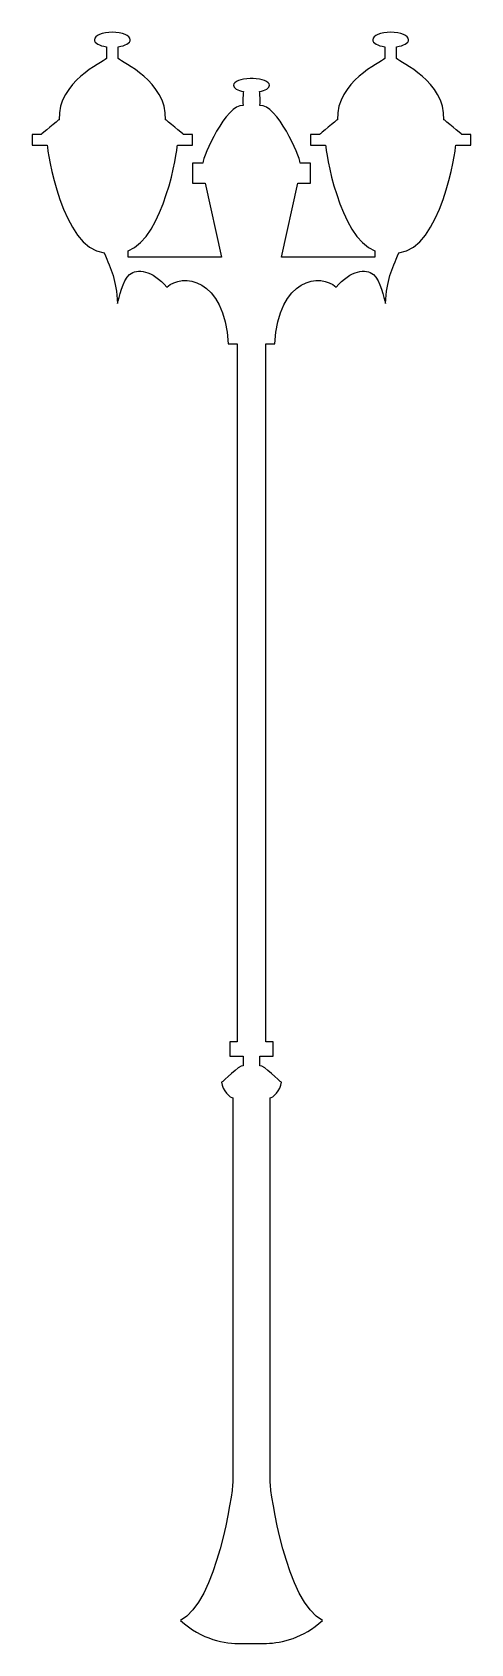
# Model space of a CAD drawing. Header units: centimetres. Extents: x -2.8 to 2.8, y -10.3 to 10.3.
import ezdxf

# ---------------------------------------------------------------- set-up
doc = ezdxf.new("R2010")
doc.units = ezdxf.units.CM
doc.header["$MEASUREMENT"] = 0
doc.layers.add('Camada 1', color=7, linetype='Continuous')

msp = doc.modelspace()

# ---------------------------------------------------------------- linework, layer by layer
at = {"layer": 'Camada 1'}
msp.add_open_spline([(-0.13056, -10.3278), (-0.33895, -10.33166), (-0.63851, -10.28203), (-0.91018, -10.03197), (-0.91018, -10.03197), (-0.45023, -9.81155), (-0.23957, -8.39367), (-0.23957, -8.2595), (-0.23957, -8.2595), (-0.23957, -8.2595), (-0.23957, -3.33478), (-0.23957, -3.33478), (-0.23957, -3.33478), (-0.26828, -3.33478), (-0.37363, -3.239), (-0.38321, -3.13359), (-0.38321, -3.13359), (-0.35445, -3.12401), (-0.16284, -2.91325), (-0.10537, -2.92282), (-0.10537, -2.92282), (-0.10537, -2.92282), (-0.10537, -2.79823), (-0.10537, -2.79823), (-0.10537, -2.79823), (-0.10537, -2.79823), (-0.27788, -2.79823), (-0.27788, -2.79823), (-0.27788, -2.79823), (-0.27788, -2.79823), (-0.27788, -2.61617), (-0.27788, -2.61617), (-0.27788, -2.61617), (-0.27788, -2.61617), (-0.18199, -2.61617), (-0.18199, -2.61617), (-0.18199, -2.61617), (-0.18199, -2.61617), (-0.18199, 6.33257), (-0.18199, 6.33257), (-0.18199, 6.33257), (-0.18199, 6.33257), (-0.29706, 6.33256), (-0.29706, 6.33256), (-0.29706, 6.33256), (-0.34492, 7.18534), (-0.89105, 7.24281), (-1.08266, 7.06075), (-1.08266, 7.06075), (-1.2743, 7.28109), (-1.46591, 7.30025), (-1.56177, 7.2236), (-1.56177, 7.2236), (-1.6539, 7.14378), (-1.69345, 6.92539), (-1.71507, 6.8499), (-1.71507, 6.8499), (-1.73423, 7.16613), (-1.79169, 7.27151), (-1.88745, 7.50144), (-1.88745, 7.50144), (-2.4241, 7.54936), (-2.61563, 8.81414), (-2.61563, 8.88122), (-2.61563, 8.88122), (-2.61563, 8.88122), (-2.80735, 8.88122), (-2.80735, 8.88122), (-2.80735, 8.88122), (-2.80735, 8.88122), (-2.80735, 9.01534), (-2.80735, 9.01534), (-2.80735, 9.01534), (-2.80735, 9.01534), (-2.69233, 9.01533), (-2.69233, 9.01533), (-2.69233, 9.01533), (-2.69233, 9.01533), (-2.47198, 9.20694), (-2.46241, 9.20694), (-2.46241, 9.20694), (-2.48157, 9.6956), (-1.91036, 9.93878), (-1.85651, 9.99265), (-1.85651, 9.99265), (-1.85651, 9.99265), (-1.85652, 10.14148), (-1.85652, 10.14148), (-1.85652, 10.14148), (-1.94701, 10.15437), (-2.01215, 10.19006), (-2.01215, 10.23218), (-2.01215, 10.23218), (-2.01214, 10.28512), (-1.90909, 10.32801), (-1.78211, 10.32801), (-1.78211, 10.32801), (-1.65513, 10.32801), (-1.55208, 10.28512), (-1.55208, 10.23215), (-1.55208, 10.23215), (-1.55208, 10.19005), (-1.61719, 10.15434), (-1.70768, 10.14145), (-1.70768, 10.14145), (-1.70768, 10.14145), (-1.70768, 9.99262), (-1.70768, 9.99262), (-1.70768, 9.99262), (-1.65386, 9.93875), (-1.08263, 9.69557), (-1.10178, 9.20691), (-1.10178, 9.20691), (-1.0922, 9.20691), (-0.87186, 9.0153), (-0.87186, 9.0153), (-0.87186, 9.0153), (-0.87186, 9.0153), (-0.75685, 9.01531), (-0.75685, 9.01531), (-0.75685, 9.01531), (-0.75685, 9.01531), (-0.75685, 8.88119), (-0.75685, 8.88119), (-0.75685, 8.88119), (-0.75685, 8.88119), (-0.9486, 8.88119), (-0.9486, 8.88119), (-0.9486, 8.88119), (-0.9486, 8.81832), (-1.11693, 7.70266), (-1.58016, 7.52404), (-1.58016, 7.52404), (-1.58016, 7.52404), (-1.58016, 7.44392), (-1.58016, 7.44392), (-1.58016, 7.44392), (-1.58016, 7.44392), (-0.38321, 7.44392), (-0.38321, 7.44392), (-0.38321, 7.44392), (-0.38321, 7.44392), (-0.59408, 8.39253), (-0.59408, 8.39253), (-0.59408, 8.39253), (-0.59408, 8.39253), (-0.75688, 8.39253), (-0.75688, 8.39253), (-0.75688, 8.39253), (-0.75688, 8.39253), (-0.75688, 8.65121), (-0.75688, 8.65121), (-0.75688, 8.65121), (-0.75688, 8.65121), (-0.62282, 8.65121), (-0.62282, 8.65121), (-0.62282, 8.65121), (-0.62282, 8.73744), (-0.32577, 9.40813), (-0.1054, 9.38897), (-0.1054, 9.38897), (-0.11498, 9.39855), (-0.1054, 9.55187), (-0.1054, 9.55187), (-0.1054, 9.55187), (-0.1054, 9.55187), (-0.10246, 9.56843), (-0.10246, 9.56843), (-0.10246, 9.56843), (-0.17734, 9.58166), (-0.23002, 9.61214), (-0.23002, 9.64767), (-0.23002, 9.64767), (-0.23002, 9.6953), (-0.13559, 9.7339), (-0.01915, 9.7339), (-0.01915, 9.7339), (-0.01915, 9.7339), (0.01917, 9.73392), (0.01917, 9.73392), (0.01917, 9.73392), (0.13559, 9.73392), (0.22994, 9.69532), (0.22994, 9.64769), (0.22994, 9.64769), (0.22994, 9.61216), (0.17739, 9.58165), (0.10241, 9.56845), (0.10241, 9.56845), (0.10241, 9.56845), (0.10548, 9.55189), (0.10548, 9.55189), (0.10548, 9.55189), (0.10548, 9.55189), (0.11503, 9.39856), (0.10548, 9.38899), (0.10548, 9.38899), (0.3258, 9.40815), (0.62279, 8.73745), (0.62279, 8.65123), (0.62279, 8.65123), (0.62279, 8.65123), (0.75693, 8.65121), (0.75693, 8.65121), (0.75693, 8.65121), (0.75693, 8.65121), (0.75693, 8.39253), (0.75693, 8.39253), (0.75693, 8.39253), (0.75693, 8.39253), (0.59406, 8.39253), (0.59406, 8.39253), (0.59406, 8.39253), (0.59406, 8.39253), (0.38327, 7.44392), (0.38327, 7.44392), (0.38327, 7.44392), (0.38327, 7.44392), (1.58021, 7.44392), (1.58021, 7.44392), (1.58021, 7.44392), (1.58021, 7.44392), (1.58021, 7.52404), (1.58021, 7.52404), (1.58021, 7.52404), (1.117, 7.70263), (0.94857, 8.81833), (0.94857, 8.88119), (0.94857, 8.88119), (0.94857, 8.88119), (0.75693, 8.88119), (0.75693, 8.88119), (0.75693, 8.88119), (0.75693, 8.88119), (0.75693, 9.01531), (0.75693, 9.01531), (0.75693, 9.01531), (0.75693, 9.01531), (0.87195, 9.01531), (0.87195, 9.01531), (0.87195, 9.01531), (0.87195, 9.01531), (1.0923, 9.20692), (1.10187, 9.20692), (1.10187, 9.20692), (1.08263, 9.69558), (1.65395, 9.93876), (1.70774, 9.99263), (1.70774, 9.99263), (1.70774, 9.99263), (1.70774, 10.14148), (1.70774, 10.14148), (1.70774, 10.14148), (1.61725, 10.15437), (1.55214, 10.19006), (1.55214, 10.23218), (1.55214, 10.23218), (1.55214, 10.28512), (1.65512, 10.32804), (1.78217, 10.32804), (1.78217, 10.32804), (1.90914, 10.32804), (2.01209, 10.28515), (2.01209, 10.23218), (2.01209, 10.23218), (2.01209, 10.19008), (1.94703, 10.15437), (1.85654, 10.14148), (1.85654, 10.14148), (1.85654, 10.14148), (1.85654, 9.99265), (1.85654, 9.99265), (1.85654, 9.99265), (1.91036, 9.93878), (2.48159, 9.6956), (2.46241, 9.20694), (2.46241, 9.20694), (2.47201, 9.20694), (2.69233, 9.01533), (2.69233, 9.01533), (2.69233, 9.01533), (2.69233, 9.01533), (2.80727, 9.01533), (2.80727, 9.01533), (2.80727, 9.01533), (2.80727, 9.01533), (2.80727, 8.88121), (2.80727, 8.88121), (2.80727, 8.88121), (2.80727, 8.88121), (2.61566, 8.88122), (2.61566, 8.88122), (2.61566, 8.88122), (2.61566, 8.81415), (2.42402, 7.54936), (1.88747, 7.50147), (1.88747, 7.50147), (1.79172, 7.27157), (1.73417, 7.16616), (1.71499, 6.84993), (1.71499, 6.84993), (1.69348, 6.92539), (1.6539, 7.1438), (1.56177, 7.22363), (1.56177, 7.22363), (1.46591, 7.30028), (1.2743, 7.28112), (1.08269, 7.06078), (1.08269, 7.06078), (0.89108, 7.24281), (0.3449, 7.18535), (0.29706, 6.33259), (0.29706, 6.33259), (0.29706, 6.33259), (0.18205, 6.33259), (0.18205, 6.33259), (0.18205, 6.33259), (0.18205, 6.33259), (0.18205, -2.61615), (0.18205, -2.61615), (0.18205, -2.61615), (0.18205, -2.61615), (0.2778, -2.61615), (0.2778, -2.61615), (0.2778, -2.61615), (0.2778, -2.61615), (0.2778, -2.79821), (0.2778, -2.79821), (0.2778, -2.79821), (0.2778, -2.79821), (0.10542, -2.79821), (0.10542, -2.79821), (0.10542, -2.79821), (0.10542, -2.79821), (0.10542, -2.9228), (0.10542, -2.9228), (0.10542, -2.9228), (0.16286, -2.91322), (0.3545, -3.12399), (0.38321, -3.13357), (0.38321, -3.13357), (0.37366, -3.23898), (0.2682, -3.33476), (0.23949, -3.33476), (0.23949, -3.33476), (0.23949, -3.33476), (0.23949, -8.2595), (0.23949, -8.2595), (0.23949, -8.2595), (0.23949, -8.39367), (0.45026, -9.81155), (0.91021, -10.03197), (0.91021, -10.03197), (0.6638, -10.25874), (0.39454, -10.32071), (0.19113, -10.32732), (0.19113, -10.32732), (0.18353, -10.32674), (-0.13056, -10.3278), (-0.13056, -10.3278)], degree=3, knots=[0, 0, 0, 0, 0.01098901, 0.01098901, 0.01098901, 0.01098901, 0.02197802, 0.02197802, 0.02197802, 0.02197802, 0.03296703, 0.03296703, 0.03296703, 0.03296703, 0.04395604, 0.04395604, 0.04395604, 0.04395604, 0.05494505, 0.05494505, 0.05494505, 0.05494505, 0.06593407, 0.06593407, 0.06593407, 0.06593407, 0.07692308, 0.07692308, 0.07692308, 0.07692308, 0.08791209, 0.08791209, 0.08791209, 0.08791209, 0.0989011, 0.0989011, 0.0989011, 0.0989011, 0.10989011, 0.10989011, 0.10989011, 0.10989011, 0.12087912, 0.12087912, 0.12087912, 0.12087912, 0.13186813, 0.13186813, 0.13186813, 0.13186813, 0.14285714, 0.14285714, 0.14285714, 0.14285714, 0.15384615, 0.15384615, 0.15384615, 0.15384615, 0.16483516, 0.16483516, 0.16483516, 0.16483516, 0.17582418, 0.17582418, 0.17582418, 0.17582418, 0.18681319, 0.18681319, 0.18681319, 0.18681319, 0.1978022, 0.1978022, 0.1978022, 0.1978022, 0.20879121, 0.20879121, 0.20879121, 0.20879121, 0.21978022, 0.21978022, 0.21978022, 0.21978022, 0.23076923, 0.23076923, 0.23076923, 0.23076923, 0.24175824, 0.24175824, 0.24175824, 0.24175824, 0.25274725, 0.25274725, 0.25274725, 0.25274725, 0.26373626, 0.26373626, 0.26373626, 0.26373626, 0.27472527, 0.27472527, 0.27472527, 0.27472527, 0.28571429, 0.28571429, 0.28571429, 0.28571429, 0.2967033, 0.2967033, 0.2967033, 0.2967033, 0.30769231, 0.30769231, 0.30769231, 0.30769231, 0.31868132, 0.31868132, 0.31868132, 0.31868132, 0.32967033, 0.32967033, 0.32967033, 0.32967033, 0.34065934, 0.34065934, 0.34065934, 0.34065934, 0.35164835, 0.35164835, 0.35164835, 0.35164835, 0.36263736, 0.36263736, 0.36263736, 0.36263736, 0.37362637, 0.37362637, 0.37362637, 0.37362637, 0.38461538, 0.38461538, 0.38461538, 0.38461538, 0.3956044, 0.3956044, 0.3956044, 0.3956044, 0.40659341, 0.40659341, 0.40659341, 0.40659341, 0.41758242, 0.41758242, 0.41758242, 0.41758242, 0.42857143, 0.42857143, 0.42857143, 0.42857143, 0.43956044, 0.43956044, 0.43956044, 0.43956044, 0.45054945, 0.45054945, 0.45054945, 0.45054945, 0.46153846, 0.46153846, 0.46153846, 0.46153846, 0.47252747, 0.47252747, 0.47252747, 0.47252747, 0.48351648, 0.48351648, 0.48351648, 0.48351648, 0.49450549, 0.49450549, 0.49450549, 0.49450549, 0.50549451, 0.50549451, 0.50549451, 0.50549451, 0.51648352, 0.51648352, 0.51648352, 0.51648352, 0.52747253, 0.52747253, 0.52747253, 0.52747253, 0.53846154, 0.53846154, 0.53846154, 0.53846154, 0.54945055, 0.54945055, 0.54945055, 0.54945055, 0.56043956, 0.56043956, 0.56043956, 0.56043956, 0.57142857, 0.57142857, 0.57142857, 0.57142857, 0.58241758, 0.58241758, 0.58241758, 0.58241758, 0.59340659, 0.59340659, 0.59340659, 0.59340659, 0.6043956, 0.6043956, 0.6043956, 0.6043956, 0.61538462, 0.61538462, 0.61538462, 0.61538462, 0.62637363, 0.62637363, 0.62637363, 0.62637363, 0.63736264, 0.63736264, 0.63736264, 0.63736264, 0.64835165, 0.64835165, 0.64835165, 0.64835165, 0.65934066, 0.65934066, 0.65934066, 0.65934066, 0.67032967, 0.67032967, 0.67032967, 0.67032967, 0.68131868, 0.68131868, 0.68131868, 0.68131868, 0.69230769, 0.69230769, 0.69230769, 0.69230769, 0.7032967, 0.7032967, 0.7032967, 0.7032967, 0.71428571, 0.71428571, 0.71428571, 0.71428571, 0.72527473, 0.72527473, 0.72527473, 0.72527473, 0.73626374, 0.73626374, 0.73626374, 0.73626374, 0.74725275, 0.74725275, 0.74725275, 0.74725275, 0.75824176, 0.75824176, 0.75824176, 0.75824176, 0.76923077, 0.76923077, 0.76923077, 0.76923077, 0.78021978, 0.78021978, 0.78021978, 0.78021978, 0.79120879, 0.79120879, 0.79120879, 0.79120879, 0.8021978, 0.8021978, 0.8021978, 0.8021978, 0.81318681, 0.81318681, 0.81318681, 0.81318681, 0.82417582, 0.82417582, 0.82417582, 0.82417582, 0.83516484, 0.83516484, 0.83516484, 0.83516484, 0.84615385, 0.84615385, 0.84615385, 0.84615385, 0.85714286, 0.85714286, 0.85714286, 0.85714286, 0.86813187, 0.86813187, 0.86813187, 0.86813187, 0.87912088, 0.87912088, 0.87912088, 0.87912088, 0.89010989, 0.89010989, 0.89010989, 0.89010989, 0.9010989, 0.9010989, 0.9010989, 0.9010989, 0.91208791, 0.91208791, 0.91208791, 0.91208791, 0.92307692, 0.92307692, 0.92307692, 0.92307692, 0.93406593, 0.93406593, 0.93406593, 0.93406593, 0.94505495, 0.94505495, 0.94505495, 0.94505495, 0.95604396, 0.95604396, 0.95604396, 0.95604396, 0.96703297, 0.96703297, 0.96703297, 0.96703297, 0.97802198, 0.97802198, 0.97802198, 0.97802198, 1, 1, 1, 1], dxfattribs=at)

doc.saveas('drawing.dxf')
